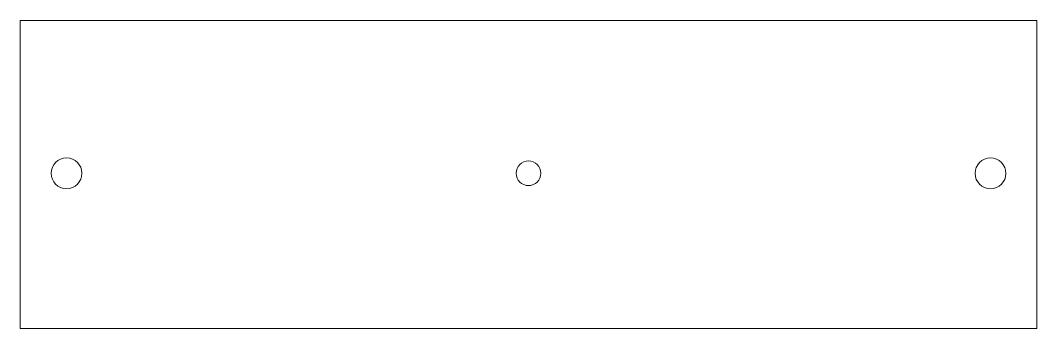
# Model space of a CAD drawing. Header units: inches. Extents: x -1.39 to 5.1, y -0.62 to 1.35.
import ezdxf

# ---------------------------------------------------------------- set-up
doc = ezdxf.new("R2010")
doc.units = ezdxf.units.IN
doc.header["$MEASUREMENT"] = 0

msp = doc.modelspace()

# ---------------------------------------------------------------- linework, layer by layer
at = {"color": 7, "linetype": 'Continuous', "lineweight": 15}
for p, q in [((5.1021, 1.3534), (-1.394, 1.3534)), ((-1.394, 1.3534), (-1.394, -0.6151)), ((5.1021, -0.6151), (5.1021, 1.3534)), ((-1.394, -0.6151), (5.1021, -0.6151))]:
    msp.add_line(p, q, dxfattribs=at)
for centre, radius in [((-1.0987, 0.3768), 0.0984), ((1.8541, 0.3768), 0.0787), ((4.8069, 0.3763), 0.0984)]:
    msp.add_circle(centre, radius, dxfattribs=at)

doc.saveas('drawing.dxf')
